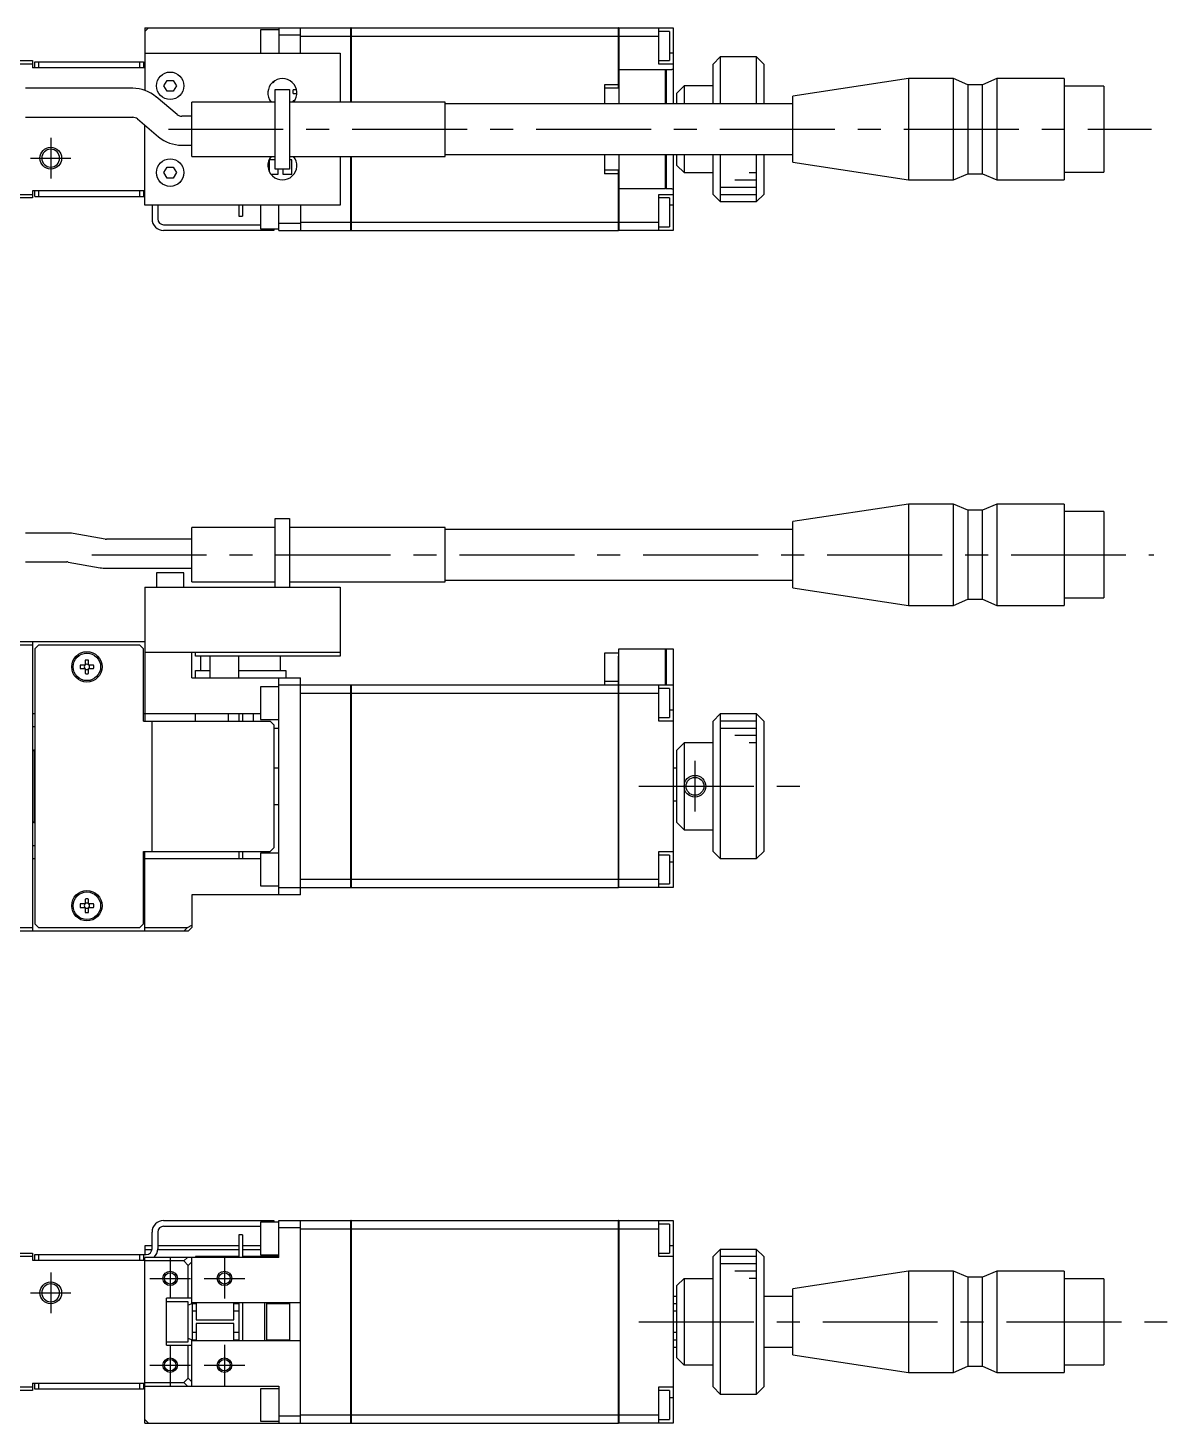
# Model space of a CAD drawing. Extents: x -1 to 643, y -8 to 203.
# Drawn here: x 157.8 to 315.2, y 10 to 202.8 of the extents above; entities that cross this region are included whole.
import ezdxf

# ---------------------------------------------------------------- set-up
doc = ezdxf.new("R2010")
doc.units = 0
doc.header["$LTSCALE"] = 0.5
doc.linetypes.add('CENTER', pattern=[50.8, 31.75, -6.35, 6.35, -6.35])
for name, color, linetype in [('MSM_CENTER', 1, 'CENTER'), ('MSM_CONTINUOUS', 7, 'CONTINUOUS'), ('MSM_NARROW', 5, 'CONTINUOUS')]:
    doc.layers.add(name, color=color, linetype=linetype)

msp = doc.modelspace()

# ---------------------------------------------------------------- linework, layer by layer
at = {"layer": 'MSM_CENTER'}
for p, q in [((161, 187.6), (161, 182)), ((177.25, 188.8), (313.07, 188.8)), ((158.2, 184.8), (163.8, 184.8)), ((166.66, 130), (313.4, 130)), ((250, 101.5), (250, 94.5)), ((242.25, 98), (267.25, 98)), ((177.5, 32.8), (177.5, 27.2)), ((185, 32.8), (185, 27.2)), ((161, 30.8), (161, 25.2)), ((174.7, 30), (180.3, 30)), ((182.2, 30), (187.8, 30)), ((158.2, 28), (163.8, 28)), ((242.25, 24), (315.22, 24)), ((177.5, 20.8), (177.5, 15.2)), ((185, 20.8), (185, 15.2)), ((174.7, 18), (180.3, 18)), ((182.2, 18), (187.8, 18))]:
    msp.add_line(p, q, dxfattribs=at)
at = {"layer": 'MSM_CONTINUOUS'}
for p, q in [((174, 202.3), (174.5, 202.8)), ((174, 202.8), (202.45, 202.8)), ((174, 202.8), (174, 194.16)), ((190, 202.55), (190, 199.3)), ((192.5, 202.55), (190, 202.55)), ((192.5, 202.8), (192.5, 199.3)), ((195.5, 199.3), (195.5, 202.8)), ((202.45, 192.55), (202.45, 202.8)), ((202.5, 202.79), (202.45, 202.79)), ((202.5, 202.8), (239.45, 202.8)), ((202.5, 202.8), (202.5, 192.55)), ((239.45, 194.45), (239.45, 202.8)), ((239.5, 202.79), (239.45, 202.79)), ((239.5, 202.8), (247, 202.8)), ((239.5, 202.8), (239.5, 192.3)), ((245, 197.8), (245, 202.8)), ((247, 202.8), (247, 192.3)), ((195.5, 201.8), (192.5, 201.8)), ((195.5, 201.65), (202.45, 201.65)), ((202.5, 201.64), (202.45, 201.64)), ((202.5, 201.65), (239.45, 201.65)), ((239.5, 201.64), (239.45, 201.64)), ((239.5, 201.65), (245, 201.65)), ((246.5, 202.3), (245, 202.3)), ((246.5, 202.3), (246.5, 198.3)), ((174, 199.3), (201, 199.3)), ((201, 199.3), (201, 192.55)), ((247, 199.3), (246.5, 199.3)), ((253.5, 198.8), (252.5, 197.8)), ((253.5, 198.8), (253.5, 192.3)), ((258.5, 198.8), (253.5, 198.8)), ((258.5, 192.3), (258.5, 198.8)), ((259.5, 197.8), (258.5, 198.8)), ((58.5, 198.3), (158.5, 198.3)), ((158.5, 197.8), (151.5, 197.8)), ((158.5, 198.3), (158.5, 197.3)), ((174, 197.3), (158.5, 197.3)), ((158.8, 197.3), (158.8, 198.1)), ((158.8, 198.1), (173.8, 198.1)), ((159.3, 198.1), (159.3, 197.3)), ((173.3, 197.3), (173.3, 198.1)), ((173.8, 198.1), (173.8, 197.3)), ((239.5, 197.05), (245.95, 197.05)), ((245, 198.3), (246.5, 198.3)), ((247, 197.8), (245, 197.8)), ((245.95, 192.3), (245.95, 197.05)), ((246, 197), (245.95, 197)), ((246, 197.05), (246.8, 197.05)), ((246, 197.05), (246, 192.3)), ((246.8, 197.03), (246.8, 197.05)), ((247, 197.03), (246.8, 197.03)), ((252.5, 192.3), (252.5, 197.8)), ((259.5, 197.8), (259.5, 192.3)), ((176.63, 194.8), (177.07, 195.55)), ((177.07, 194.05), (176.63, 194.8)), ((177.07, 195.55), (177.93, 195.55)), ((177.93, 195.55), (178.37, 194.8)), ((178.37, 194.8), (177.93, 194.05)), ((239.45, 194.95), (237.5, 194.95)), ((237.5, 194.95), (237.5, 192.3)), ((247.5, 193.8), (248.5, 194.8)), ((248.5, 194.8), (248.5, 192.3)), ((252.5, 194.8), (248.5, 194.8)), ((279.5, 195.8), (263.5, 193.37)), ((279.5, 195.8), (279.5, 181.8)), ((285.7, 195.8), (279.5, 195.8)), ((285.7, 181.8), (285.7, 195.8)), ((287.7, 194.95), (285.7, 195.8)), ((287.7, 194.95), (287.7, 182.65)), ((289.7, 194.95), (287.7, 194.95)), ((291.7, 195.8), (289.7, 194.95)), ((289.7, 182.65), (289.7, 194.95)), ((291.7, 195.8), (291.7, 181.8)), ((301, 195.8), (291.7, 195.8)), ((301, 195.8), (301, 181.8)), ((306.5, 194.75), (301, 194.75)), ((306.5, 194.75), (306.5, 182.85)), ((172.33, 194.45), (157.5, 194.45)), ((178.47, 190.83), (175.55, 193.28)), ((177.93, 194.05), (177.07, 194.05)), ((192, 194.3), (194, 194.3)), ((192, 183.3), (192, 194.3)), ((194, 194.3), (194, 183.3)), ((194.95, 194.22), (194.5, 194.22)), ((194.5, 193.72), (194.5, 194.22)), ((194.5, 193.72), (195, 193.72)), ((239.5, 194.45), (237.5, 194.45)), ((247.5, 192.3), (247.5, 193.8)), ((263.5, 184.23), (263.5, 193.37)), ((180.5, 185.05), (180.5, 192.55)), ((192, 192.55), (180.5, 192.55)), ((215.5, 192.55), (194, 192.55)), ((194.5, 192.55), (194.5, 192.72)), ((194.69, 192.72), (194.5, 192.72)), ((215.5, 185.05), (215.5, 192.55)), ((263.5, 192.3), (215.5, 192.3)), ((157.5, 190.45), (172.33, 190.45)), ((172.97, 190.22), (175.9, 187.76)), ((174, 178.3), (174, 189.36)), ((180.5, 190.59), (179.11, 190.59)), ((179.11, 186.59), (180.5, 186.59)), ((215.5, 185.3), (263.5, 185.3)), ((237.5, 185.3), (237.5, 182.65)), ((239.5, 185.3), (239.5, 174.8)), ((245.95, 180.55), (245.95, 185.3)), ((246, 185.3), (246, 180.55)), ((247, 185.3), (247, 174.8)), ((247.5, 183.8), (247.5, 185.3)), ((248.5, 185.3), (248.5, 182.8)), ((252.5, 179.8), (252.5, 185.3)), ((253.5, 185.3), (253.5, 178.8)), ((258.5, 178.8), (258.5, 185.3)), ((259.5, 185.3), (259.5, 179.8)), ((176.63, 182.8), (177.07, 183.55)), ((177.07, 183.55), (177.93, 183.55)), ((177.93, 183.55), (178.37, 182.8)), ((180.5, 185.05), (192, 185.05)), ((191.17, 184.58), (191.17, 183)), ((192, 184.58), (191.17, 184.58)), ((194, 183.3), (192, 183.3)), ((192.42, 182.58), (192.42, 183.3)), ((193.07, 183.3), (193.07, 182.58)), ((194, 185.05), (215.5, 185.05)), ((194.32, 184.58), (194, 184.58)), ((194.32, 182.58), (194.32, 184.58)), ((201, 185.05), (201, 178.3)), ((202.45, 174.8), (202.45, 185.05)), ((202.5, 185.05), (202.5, 174.8)), ((248.5, 182.8), (247.5, 183.8)), ((263.5, 184.23), (279.5, 181.8)), ((177.07, 182.05), (176.63, 182.8)), ((177.93, 182.05), (177.07, 182.05)), ((178.37, 182.8), (177.93, 182.05)), ((191.42, 182.58), (192.42, 182.58)), ((193.07, 182.58), (194.32, 182.58)), ((239.5, 183.15), (237.5, 183.15)), ((239.45, 182.65), (237.5, 182.65)), ((239.45, 174.8), (239.45, 183.15)), ((248.5, 182.8), (252.5, 182.8)), ((279.5, 181.8), (285.7, 181.8)), ((285.7, 181.8), (287.7, 182.65)), ((287.7, 182.65), (289.7, 182.65)), ((289.7, 182.65), (291.7, 181.8)), ((291.7, 181.8), (301, 181.8)), ((301, 182.85), (306.5, 182.85)), ((145.61, 179.8), (158.5, 179.8)), ((174, 180.3), (158.5, 180.3)), ((158.5, 180.3), (158.5, 179.3)), ((158.8, 179.5), (158.8, 180.3)), ((158.8, 179.5), (174, 179.5)), ((159.3, 180.3), (159.3, 179.5)), ((173.3, 179.5), (173.3, 180.3)), ((173.8, 180.3), (173.8, 179.5)), ((245.95, 180.55), (239.5, 180.55)), ((245, 179.8), (247, 179.8)), ((245, 174.8), (245, 179.8)), ((246, 180.6), (245.95, 180.6)), ((246.8, 180.55), (246, 180.55)), ((246.8, 180.57), (247, 180.57)), ((246.8, 180.55), (246.8, 180.57)), ((252.5, 179.8), (253.5, 178.8)), ((258.5, 178.8), (259.5, 179.8)), ((158.5, 179.3), (145.5, 179.3)), ((201, 178.3), (174, 178.3)), ((175, 178.3), (175, 176.4)), ((175.8, 178.3), (175.8, 176.4)), ((187, 178.3), (187, 176.8)), ((187.5, 178.3), (187.5, 176.8)), ((190, 178.3), (190, 175.05)), ((192.5, 174.8), (192.5, 178.3)), ((195.5, 178.3), (195.5, 174.8)), ((246.5, 179.3), (245, 179.3)), ((246.5, 179.3), (246.5, 175.3)), ((247, 178.3), (246.5, 178.3)), ((253.5, 178.8), (258.5, 178.8)), ((176.6, 175.6), (190, 175.6)), ((187, 176.8), (187.5, 176.8)), ((192.5, 175.8), (195.5, 175.8)), ((195.5, 175.95), (202.45, 175.95)), ((202.5, 175.96), (202.45, 175.96)), ((202.5, 175.95), (239.45, 175.95)), ((239.5, 175.96), (239.45, 175.96)), ((239.5, 175.95), (245, 175.95)), ((191.8, 174.8), (176.6, 174.8)), ((190, 175.05), (192.5, 175.05)), ((191.3, 174.8), (191.3, 175.05)), ((191.8, 175.05), (191.8, 174.8)), ((192.5, 174.8), (202.45, 174.8)), ((202.5, 174.81), (202.45, 174.81)), ((202.5, 174.8), (239.45, 174.8)), ((239.5, 174.81), (239.45, 174.81)), ((247, 174.8), (239.5, 174.8)), ((245, 175.3), (246.5, 175.3)), ((279.5, 137), (263.5, 134.57)), ((279.5, 137), (279.5, 123)), ((285.7, 137), (279.5, 137)), ((285.7, 123), (285.7, 137)), ((287.7, 136.15), (285.7, 137)), ((291.7, 137), (289.7, 136.15)), ((291.7, 137), (291.7, 123)), ((301, 137), (291.7, 137)), ((301, 137), (301, 123)), ((192, 135), (194, 135)), ((192, 125.5), (192, 135)), ((194, 135), (194, 125.5)), ((287.7, 136.15), (287.7, 123.85)), ((289.7, 136.15), (287.7, 136.15)), ((289.7, 123.85), (289.7, 136.15)), ((306.5, 135.95), (301, 135.95)), ((306.5, 135.95), (306.5, 124.05)), ((192, 133.75), (180.5, 133.75)), ((180.5, 126.25), (180.5, 133.75)), ((215.5, 133.75), (194, 133.75)), ((215.5, 126.25), (215.5, 133.75)), ((263.5, 133.5), (215.5, 133.5)), ((263.5, 125.43), (263.5, 134.57)), ((163.24, 133), (157.5, 133)), ((168.51, 132.15), (164.11, 132.92)), ((180.5, 132.13), (168.69, 132.13)), ((157.5, 129), (163.24, 129)), ((163.41, 128.98), (167.82, 128.21)), ((168.69, 128.13), (180.5, 128.13)), ((175.6, 127.5), (175.6, 125.5)), ((179.4, 127.5), (175.6, 127.5)), ((179.4, 125.5), (179.4, 127.5)), ((174, 125.5), (201, 125.5)), ((174, 125.5), (174, 107)), ((180.5, 126.25), (192, 126.25)), ((194, 126.25), (215.5, 126.25)), ((201, 125.5), (201, 116)), ((215.5, 126.5), (263.5, 126.5)), ((263.5, 125.43), (279.5, 123)), ((285.7, 123), (287.7, 123.85)), ((287.7, 123.85), (289.7, 123.85)), ((289.7, 123.85), (291.7, 123)), ((301, 124.05), (306.5, 124.05)), ((279.5, 123), (285.7, 123)), ((291.7, 123), (301, 123)), ((145, 118), (174, 118)), ((158.5, 118), (158.5, 78)), ((158.5, 117.5), (146.11, 117.5)), ((159.3, 117.5), (158.8, 117)), ((158.8, 117), (158.8, 79)), ((173.3, 117.5), (159.3, 117.5)), ((173.8, 117), (173.3, 117.5)), ((173.8, 107), (173.8, 117)), ((201, 116.5), (174, 116.5)), ((180.5, 113), (180.5, 116.5)), ((181, 116), (181, 116.5)), ((201, 116), (181, 116)), ((181.75, 114), (181.75, 116)), ((183, 116), (183, 113)), ((187, 113), (187, 116)), ((192.75, 114), (192.75, 116)), ((239.5, 116.4), (237.5, 116.4)), ((237.5, 116.4), (237.5, 112)), ((239.45, 116), (239.5, 116)), ((239.45, 84), (239.45, 116)), ((239.5, 117), (245.95, 117)), ((239.5, 84), (239.5, 117)), ((245.95, 112), (245.95, 117)), ((246, 116.95), (245.95, 116.95)), ((246, 117), (247, 117)), ((246, 117), (246, 112)), ((247, 117), (247, 84)), ((165.76, 114.74), (165.08, 114.74)), ((165.08, 114.26), (165.76, 114.26)), ((165.76, 115.42), (165.76, 114.74)), ((165.76, 114.26), (165.76, 113.58)), ((166.24, 114.74), (166.24, 115.42)), ((166.92, 114.74), (166.24, 114.74)), ((166.24, 113.58), (166.24, 114.26)), ((166.24, 114.26), (166.92, 114.26)), ((181, 113), (181, 114)), ((181, 114), (183, 114)), ((187, 114), (193.5, 114)), ((193.5, 114), (193.5, 113)), ((180.5, 113), (195.5, 113)), ((192.5, 83), (192.5, 113)), ((192.5, 112), (202.45, 112)), ((195.5, 83), (195.5, 113)), ((202.45, 84), (202.45, 112)), ((202.5, 111.99), (202.45, 111.99)), ((202.5, 112), (239.45, 112)), ((202.5, 112), (202.5, 84)), ((239.45, 112.5), (237.5, 112.5)), ((239.5, 111.99), (239.45, 111.99)), ((239.5, 112), (247, 112)), ((245, 107), (245, 112)), ((190, 111.75), (190, 107.25)), ((192.5, 111.75), (190, 111.75)), ((195.5, 110.85), (202.45, 110.85)), ((202.5, 110.84), (202.45, 110.84)), ((202.5, 110.85), (239.45, 110.85)), ((239.5, 110.84), (239.45, 110.84)), ((239.5, 110.85), (245, 110.85)), ((246.5, 111.5), (245, 111.5)), ((246.5, 111.5), (246.5, 107.5)), ((158.8, 108), (158.5, 108)), ((190, 108), (173.8, 108)), ((181, 107), (181, 108)), ((185.5, 108), (185.5, 107)), ((187, 108), (187, 107)), ((187.5, 108), (187.5, 107)), ((189, 107), (189, 108)), ((247, 108.5), (246.5, 108.5)), ((253.5, 108), (252.5, 107)), ((253.5, 108), (253.5, 88)), ((258.5, 108), (253.5, 108)), ((258.5, 88), (258.5, 108)), ((259.5, 107), (258.5, 108)), ((158.5, 106.25), (158.8, 106.25)), ((173.8, 107), (191.3, 107)), ((175, 89), (175, 107)), ((190, 107.25), (192.5, 107.25)), ((191.8, 106.5), (191.3, 107)), ((191.8, 106.5), (191.8, 89.5)), ((245, 107.5), (246.5, 107.5)), ((247, 107), (245, 107)), ((252.5, 89), (252.5, 107)), ((259.5, 107), (259.5, 89)), ((192.5, 106), (191.8, 106)), ((158.7, 103), (158.5, 102.8)), ((158.8, 103), (158.7, 103)), ((158.7, 103), (158.7, 93)), ((247.5, 103), (248.5, 104)), ((247.5, 93), (247.5, 103)), ((252.5, 104), (248.5, 104)), ((248.5, 104), (248.5, 92)), ((192.5, 100.5), (191.8, 100.5)), ((247.5, 100.5), (247, 100.5)), ((191.8, 95.5), (192.5, 95.5)), ((247, 96), (247.5, 96)), ((158.5, 93.2), (158.7, 93)), ((158.7, 93), (158.8, 93)), ((248.5, 92), (247.5, 93)), ((248.5, 92), (252.5, 92)), ((158.8, 89.75), (158.5, 89.75)), ((173.8, 79), (173.8, 89)), ((173.8, 89), (191.3, 89)), ((174, 78), (174, 89)), ((187, 89), (187, 88)), ((187.5, 89), (187.5, 88)), ((190, 88.75), (190, 84.25)), ((192.5, 88.75), (190, 88.75)), ((191.3, 89), (191.8, 89.5)), ((245, 89), (247, 89)), ((245, 84), (245, 89)), ((252.5, 89), (253.5, 88)), ((258.5, 88), (259.5, 89)), ((158.5, 88), (158.8, 88)), ((173.8, 88), (190, 88)), ((246.5, 88.5), (245, 88.5)), ((246.5, 88.5), (246.5, 84.5)), ((247, 87.5), (246.5, 87.5)), ((253.5, 88), (258.5, 88)), ((195.5, 85.15), (202.45, 85.15)), ((202.5, 85.16), (202.45, 85.16)), ((202.5, 85.15), (239.45, 85.15)), ((239.5, 85.16), (239.45, 85.16)), ((239.5, 85.15), (245, 85.15)), ((180.5, 83), (180.5, 78.5)), ((195.5, 83), (180.5, 83)), ((190, 84.25), (192.5, 84.25)), ((192.5, 84), (202.45, 84)), ((202.5, 84.01), (202.45, 84.01)), ((202.5, 84), (239.45, 84)), ((239.5, 84.01), (239.45, 84.01)), ((247, 84), (239.5, 84)), ((245, 84.5), (246.5, 84.5)), ((165.76, 81.74), (165.08, 81.74)), ((165.08, 81.26), (165.76, 81.26)), ((165.76, 82.42), (165.76, 81.74)), ((165.76, 81.26), (165.76, 80.58)), ((166.24, 81.74), (166.24, 82.42)), ((166.92, 81.74), (166.24, 81.74)), ((166.24, 80.58), (166.24, 81.26)), ((166.24, 81.26), (166.92, 81.26)), ((180, 78), (145, 78)), ((146.11, 78.5), (158.5, 78.5)), ((158.8, 79), (159.3, 78.5)), ((159.3, 78.5), (173.3, 78.5)), ((173.3, 78.5), (173.8, 79)), ((174, 78.5), (179.89, 78.5)), ((179.39, 78), (179.89, 78.5)), ((179.89, 78.5), (180.5, 78.81)), ((180.5, 78.5), (180, 78)), ((176.6, 38), (191.8, 38)), ((176.6, 37.2), (190, 37.2)), ((192.5, 37.75), (190, 37.75)), ((190, 37.75), (190, 33.25)), ((191.3, 37.75), (191.3, 38)), ((191.8, 38), (191.8, 37.75)), ((192.5, 38), (202.45, 38)), ((192.5, 32.9), (192.5, 38)), ((195.5, 37), (192.5, 37)), ((195.5, 10), (195.5, 38)), ((195.5, 36.85), (202.45, 36.85)), ((202.45, 10), (202.45, 38)), ((202.5, 37.99), (202.45, 37.99)), ((202.5, 36.84), (202.45, 36.84)), ((202.5, 38), (239.45, 38)), ((202.5, 38), (202.5, 10)), ((202.5, 36.85), (239.45, 36.85)), ((239.45, 10), (239.45, 38)), ((239.5, 37.99), (239.45, 37.99)), ((239.5, 36.84), (239.45, 36.84)), ((239.5, 38), (247, 38)), ((239.5, 38), (239.5, 10)), ((239.5, 36.85), (245, 36.85)), ((245, 33), (245, 38)), ((246.5, 37.5), (245, 37.5)), ((246.5, 37.5), (246.5, 33.5)), ((247, 38), (247, 10)), ((175, 34.1), (175, 36.4)), ((175.8, 36.4), (175.8, 34.1)), ((187, 36), (187, 32.9)), ((187.5, 36), (187, 36)), ((187.5, 36), (187.5, 32.9)), ((145.5, 33.5), (158.5, 33.5)), ((158.5, 33), (145.61, 33)), ((158.5, 33.5), (158.5, 32.5)), ((158.8, 32.5), (158.8, 33.3)), ((158.8, 33.3), (174.2, 33.3)), ((159.3, 33.3), (159.3, 32.5)), ((173.3, 32.5), (173.3, 33.3)), ((173.8, 33.3), (173.8, 32.5)), ((175, 34.5), (174, 34.5)), ((174, 34.5), (174, 33.3)), ((174, 34), (174.99, 34)), ((174, 10), (174, 32.9)), ((192.5, 32.9), (174, 32.9)), ((187, 34.5), (175.8, 34.5)), ((175.8, 34), (187, 34)), ((179.39, 32.4), (179.89, 32.9)), ((180.5, 26.49), (180.5, 32.9)), ((181, 33), (181, 32.9)), ((187, 33), (181, 33)), ((190, 34.5), (187.5, 34.5)), ((187.5, 34), (190, 34)), ((192.5, 33), (187.5, 33)), ((190, 33.25), (192.5, 33.25)), ((245, 33.5), (246.5, 33.5)), ((247, 33), (245, 33)), ((247, 34.5), (246.5, 34.5)), ((253.5, 34), (252.5, 33)), ((252.5, 15), (252.5, 33)), ((258.5, 34), (253.5, 34)), ((253.5, 34), (253.5, 14)), ((259.5, 33), (258.5, 34)), ((258.5, 14), (258.5, 34)), ((259.5, 33), (259.5, 15)), ((158.5, 32.5), (174, 32.5)), ((179.39, 32.4), (174, 32.4)), ((180, 31.79), (179.39, 32.4)), ((180.5, 32.29), (180, 31.79)), ((180, 27.25), (180, 31.79)), ((279.5, 31), (263.5, 28.57)), ((279.5, 31), (279.5, 17)), ((285.7, 31), (279.5, 31)), ((285.7, 17), (285.7, 31)), ((287.7, 30.15), (285.7, 31)), ((291.7, 31), (289.7, 30.15)), ((291.7, 31), (291.7, 17)), ((301, 31), (291.7, 31)), ((301, 31), (301, 17)), ((248.5, 30), (247.5, 29)), ((247.5, 19), (247.5, 29)), ((248.5, 30), (252.5, 30)), ((248.5, 30), (248.5, 18)), ((287.7, 30.15), (287.7, 17.85)), ((289.7, 30.15), (287.7, 30.15)), ((289.7, 17.85), (289.7, 30.15)), ((306.5, 29.95), (301, 29.95)), ((306.5, 29.95), (306.5, 18.05)), ((177, 20.75), (177, 27.25)), ((180.5, 27.25), (177, 27.25)), ((247.5, 27.5), (247, 27.5)), ((263.5, 27.5), (259.5, 27.5)), ((263.5, 19.43), (263.5, 28.57)), ((180, 26.75), (177, 26.75)), ((180, 21.25), (180, 26.75)), ((180.5, 26.49), (180, 26.28)), ((195.5, 26.6), (180.5, 26.6)), ((180.6, 21.4), (180.6, 26.6)), ((181.1, 26.5), (180.6, 26.5)), ((180.6, 25.5), (181.1, 25.5)), ((181, 26.6), (181, 26.5)), ((181.1, 26.6), (181.1, 24.25)), ((186.3, 24.25), (186.3, 26.6)), ((187, 26.5), (186.3, 26.5)), ((186.3, 25.5), (187, 25.5)), ((187, 26.6), (187, 21.4)), ((187.5, 26.6), (187.5, 21.4)), ((190.6, 21.4), (190.6, 26.6)), ((190.8, 26.6), (190.8, 21.4)), ((194, 26.5), (190.8, 26.5)), ((194, 26.6), (194, 21.4)), ((247.5, 26.5), (247, 26.5)), ((247, 25.5), (247.5, 25.5)), ((181.1, 24.25), (186.3, 24.25)), ((186.3, 23.75), (181.1, 23.75)), ((181.1, 23.75), (181.1, 21.4)), ((186.3, 21.4), (186.3, 23.75)), ((177, 21.25), (180, 21.25)), ((180, 21.72), (180.5, 21.51)), ((180.5, 15.1), (180.5, 21.51)), ((180.5, 21.4), (195.5, 21.4)), ((181.1, 22.5), (180.6, 22.5)), ((180.6, 21.5), (181.1, 21.5)), ((181, 21.5), (181, 21.4)), ((187, 22.5), (186.3, 22.5)), ((186.3, 21.5), (187, 21.5)), ((190.8, 21.5), (194, 21.5)), ((247.5, 22.5), (247, 22.5)), ((247, 21.5), (247.5, 21.5)), ((177, 20.75), (180.5, 20.75)), ((180, 16.21), (180, 20.75)), ((247, 20.5), (247.5, 20.5)), ((259.5, 20.5), (263.5, 20.5)), ((263.5, 19.43), (279.5, 17)), ((247.5, 19), (248.5, 18)), ((252.5, 18), (248.5, 18)), ((285.7, 17), (287.7, 17.85)), ((287.7, 17.85), (289.7, 17.85)), ((289.7, 17.85), (291.7, 17)), ((301, 18.05), (306.5, 18.05)), ((158.5, 15.5), (174, 15.5)), ((158.5, 15.5), (158.5, 14.5)), ((158.8, 14.7), (158.8, 15.5)), ((159.3, 15.5), (159.3, 14.7)), ((173.3, 14.7), (173.3, 15.5)), ((173.8, 15.5), (173.8, 14.7)), ((174, 15.6), (179.39, 15.6)), ((179.39, 15.6), (180, 16.21)), ((179.89, 15.1), (179.39, 15.6)), ((180, 16.21), (180.5, 15.71)), ((279.5, 17), (285.7, 17)), ((291.7, 17), (301, 17)), ((145, 15), (158.5, 15)), ((158.5, 14.5), (145, 14.5)), ((173.8, 14.7), (158.8, 14.7)), ((174, 15.1), (192.5, 15.1)), ((192.5, 14.75), (190, 14.75)), ((190, 14.75), (190, 10.25)), ((192.5, 15.1), (192.5, 10)), ((245, 15), (247, 15)), ((245, 10), (245, 15)), ((246.5, 14.5), (245, 14.5)), ((246.5, 14.5), (246.5, 10.5)), ((247, 13.5), (246.5, 13.5)), ((252.5, 15), (253.5, 14)), ((253.5, 14), (258.5, 14)), ((258.5, 14), (259.5, 15)), ((174.5, 10), (174, 10.5)), ((174, 10), (202.45, 10)), ((190, 10.25), (192.5, 10.25)), ((192.5, 11), (195.5, 11)), ((195.5, 11.15), (202.45, 11.15)), ((202.5, 11.16), (202.45, 11.16)), ((202.5, 10.01), (202.45, 10.01)), ((202.5, 11.15), (239.45, 11.15)), ((202.5, 10), (239.45, 10)), ((239.5, 11.16), (239.45, 11.16)), ((239.5, 10.01), (239.45, 10.01)), ((239.5, 11.15), (245, 11.15)), ((247, 10), (239.5, 10)), ((245, 10.5), (246.5, 10.5))]:
    msp.add_line(p, q, dxfattribs=at)
for centre, radius in [((177.5, 194.8), 1.9), ((177.5, 182.8), 1.9), ((166, 114.5), 2.1), ((166, 114.5), 1.9), ((250, 98), 1.23), ((166, 81.5), 2.1), ((166, 81.5), 1.9), ((177.5, 30), 0.783), ((185, 30), 0.783), ((177.5, 18), 0.783), ((185, 18), 0.783)]:
    msp.add_circle(centre, radius, dxfattribs=at)
at = {"layer": 'MSM_CONTINUOUS', "extrusion": (0, 0, -1)}
for centre in [(-161, 184.8), (-161, 28)]:
    msp.add_circle(centre, 1.23, dxfattribs=at)
at = {"layer": 'MSM_CONTINUOUS'}
for centre, radius, start, end in [((193, 193.8), 2, 321.3178, 218.6822), ((191.7, 195.47), 0.2, 255.0734, 0.8074), ((172.33, 189.45), 5, 50, 90), ((172.33, 189.45), 1, 50, 90), ((179.11, 191.59), 1, 230, 270), ((179.11, 191.59), 5, 230, 270), ((193, 183.8), 2, 141.3178, 38.6822), ((176.6, 176.4), 1.6, 180, 270), ((176.6, 176.4), 0.8, 180, 270), ((163.24, 128), 5, 80, 90), ((168.69, 133.13), 1, 260, 270), ((163.24, 128), 1, 80, 90), ((168.69, 133.13), 5, 260, 270), ((166, 114.5), 0.95, 165.3667, 194.6333), ((166, 114.5), 0.365, 138.8496, 221.1504), ((166, 114.5), 0.95, 75.3667, 104.6333), ((166, 114.5), 0.365, 48.8496, 131.1504), ((166, 114.5), 0.365, 228.8496, 311.1504), ((166, 114.5), 0.365, 318.8496, 41.1504), ((166, 114.5), 0.95, 345.3667, 14.6333), ((166, 114.5), 0.95, 255.3667, 284.6333), ((166, 81.5), 0.95, 165.3667, 194.6333), ((166, 81.5), 0.365, 138.8496, 221.1504), ((166, 81.5), 0.95, 75.3667, 104.6333), ((166, 81.5), 0.365, 48.8496, 131.1504), ((166, 81.5), 0.365, 228.8496, 311.1504), ((166, 81.5), 0.365, 318.8496, 41.1504), ((166, 81.5), 0.95, 345.3667, 14.6333), ((166, 81.5), 0.95, 255.3667, 284.6333), ((176.6, 36.4), 1.6, 90, 180), ((176.6, 36.4), 0.8, 90, 180), ((174.2, 34.1), 0.8, 270, 0), ((174.2, 34.1), 1.6, 311.4097, 0)]:
    msp.add_arc(centre, radius, start, end, dxfattribs=at)
at = {"layer": 'MSM_NARROW'}
for p, q in [((255.5, 181.8), (258.5, 181.8)), ((257.5, 182.8), (258.5, 182.8)), ((253.5, 180.8), (258.5, 180.8)), ((253.5, 179.8), (258.5, 179.8)), ((258.5, 107), (253.5, 107)), ((258.5, 106), (253.5, 106)), ((258.5, 105), (255.5, 105)), ((258.5, 104), (257.5, 104)), ((258.5, 33), (253.5, 33)), ((258.5, 32), (253.5, 32)), ((258.5, 31), (255.5, 31)), ((258.5, 30), (257.5, 30))]:
    msp.add_line(p, q, dxfattribs=at)
for centre, radius in [((161, 184.8), 1.5), ((250, 98), 1.5), ((177.5, 30), 1), ((185, 30), 1), ((161, 28), 1.5), ((177.5, 18), 1), ((185, 18), 1)]:
    msp.add_circle(centre, radius, dxfattribs=at)

doc.saveas('drawing.dxf')
